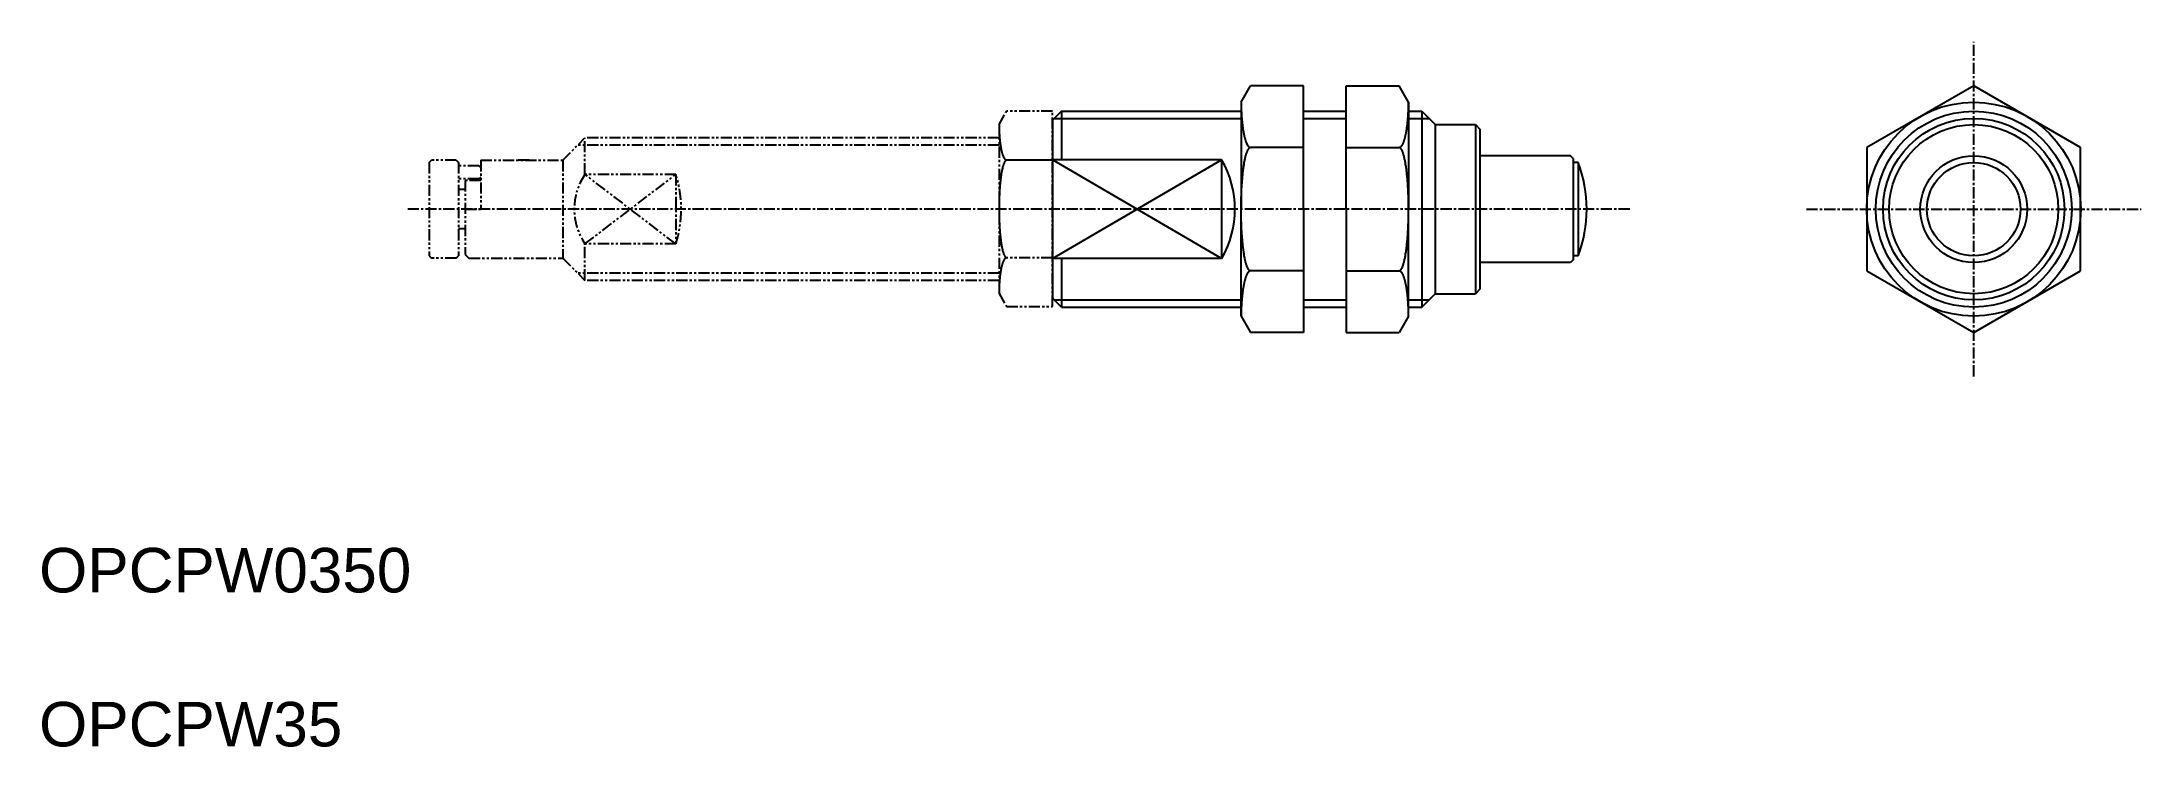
# Model space of a CAD drawing. Extents: x 2 to 238, y 148 to 227.
import ezdxf
from ezdxf.enums import TextEntityAlignment as Align

# ---------------------------------------------------------------- set-up
doc = ezdxf.new("R2010")
doc.units = 0
doc.linetypes.add('CENTER', pattern=[2, 1.25, -0.25, 0.25, -0.25])
doc.linetypes.add('PHANTOM', pattern=[2.5, 1.25, -0.25, 0.25, -0.25, 0.25, -0.25])
doc.layers.get('0').update_dxf_attribs({"linetype": 'CONTINUOUS'})
doc.layers.add('CENTER', color=1, linetype='CENTER')

msp = doc.modelspace()

# ---------------------------------------------------------------- linework, layer by layer
at = {"color": 7, "linetype": 'CONTINUOUS'}
for p, q in [((136.68, 220.37), (137.73, 222.19)), ((143.68, 222.19), (137.73, 222.19)), ((143.68, 208.34), (143.68, 222.19)), ((148.49, 208.34), (148.49, 222.19)), ((148.49, 222.19), (154.44, 222.19)), ((155.49, 220.37), (154.44, 222.19)), ((218.96, 222.19), (206.96, 215.27)), ((230.96, 215.27), (218.96, 222.19)), ((116.49, 219.34), (115.49, 218.34)), ((116.49, 219.34), (136.68, 219.34)), ((116.49, 219.34), (116.49, 213.88)), ((136.68, 220.37), (136.68, 208.34)), ((143.68, 219.34), (148.49, 219.34)), ((155.49, 220.37), (155.49, 208.34)), ((155.49, 219.34), (156.99, 219.34)), ((156.99, 219.34), (156.99, 197.34)), ((156.99, 219.34), (158.49, 217.84)), ((115.49, 218.34), (115.49, 198.34)), ((115.49, 218.15), (115.49, 198.53)), ((158.49, 217.84), (158.49, 198.84)), ((158.49, 217.84), (162.99, 217.84)), ((162.99, 217.84), (162.99, 198.84)), ((162.99, 217.84), (163.49, 217.34)), ((163.49, 217.34), (163.49, 199.34)), ((143.68, 215.27), (137.73, 215.27)), ((148.49, 215.27), (154.44, 215.27)), ((206.96, 215.27), (206.96, 201.41)), ((230.96, 201.41), (230.96, 215.27)), ((115.49, 213.85), (110.34, 213.85)), ((134.49, 202.79), (115.49, 213.88)), ((115.49, 202.79), (134.49, 213.88)), ((134.49, 213.88), (115.49, 213.88)), ((134.49, 213.88), (134.49, 202.79)), ((173.69, 214.34), (163.49, 214.34)), ((173.99, 214.04), (173.69, 214.34)), ((173.99, 214.04), (173.99, 202.64)), ((174.54, 213.59), (173.99, 213.59)), ((174.54, 213.59), (174.54, 203.09)), ((136.68, 196.3), (136.68, 208.34)), ((143.68, 208.34), (143.68, 194.48)), ((148.49, 208.34), (148.49, 194.48)), ((155.49, 196.3), (155.49, 208.34)), ((134.49, 202.79), (115.49, 202.79)), ((116.49, 202.79), (116.49, 197.34)), ((174.54, 203.09), (173.99, 203.09)), ((143.68, 201.41), (137.73, 201.41)), ((148.49, 201.41), (154.44, 201.41)), ((173.69, 202.34), (163.49, 202.34)), ((173.99, 202.64), (173.69, 202.34)), ((206.96, 201.41), (218.96, 194.48)), ((218.96, 194.48), (230.96, 201.41)), ((116.49, 197.34), (115.49, 198.34)), ((156.99, 197.34), (158.49, 198.84)), ((158.49, 198.84), (162.99, 198.84)), ((163.49, 199.34), (162.99, 198.84)), ((116.49, 197.34), (136.68, 197.34)), ((136.68, 196.3), (137.73, 194.48)), ((143.68, 197.34), (148.49, 197.34)), ((155.49, 196.3), (154.44, 194.48)), ((155.49, 197.34), (156.99, 197.34)), ((143.68, 194.48), (137.73, 194.48)), ((148.49, 194.48), (154.44, 194.48))]:
    msp.add_line(p, q, dxfattribs=at)
at = {"color": 3, "linetype": 'PHANTOM'}
for p, q in [((109.49, 217.87), (110.34, 219.34)), ((115.49, 219.34), (110.34, 219.34)), ((115.49, 197.4), (115.49, 219.34)), ((109.49, 217.87), (109.49, 198.86)), ((60.49, 213.84), (62.99, 216.34)), ((109.49, 215.54), (62.19, 215.54)), ((109.49, 216.34), (62.99, 216.34)), ((62.99, 212.24), (62.99, 216.34)), ((45.49, 213.58), (45.75, 213.84)), ((45.49, 213.58), (45.49, 203.09)), ((48.54, 213.84), (45.75, 213.84)), ((48.54, 213.84), (48.79, 213.58)), ((48.79, 213.58), (48.79, 203.09)), ((51.08, 213.21), (48.79, 213.21)), ((51.08, 213.21), (51.28, 213.01)), ((51.28, 213.84), (60.49, 213.84)), ((51.28, 213.84), (51.28, 208.34)), ((56.74, 213.84), (55.35, 213.84)), ((60.49, 213.84), (60.49, 202.84)), ((73.19, 212.24), (62.99, 212.24)), ((62.99, 204.44), (73.19, 212.24)), ((73.19, 204.44), (62.99, 212.24)), ((73.19, 212.24), (73.19, 204.44)), ((51.08, 211.73), (48.79, 211.73)), ((49.55, 210.56), (48.79, 210.56)), ((49.55, 211.57), (49.55, 203.24)), ((51.28, 211.57), (49.55, 211.57)), ((51.28, 211.93), (51.08, 211.73)), ((49.55, 208.34), (51.28, 208.34)), ((49.55, 208.34), (51.28, 208.34)), ((49.55, 206.12), (48.79, 206.12)), ((45.49, 203.09), (45.75, 202.84)), ((48.54, 202.84), (45.75, 202.84)), ((48.54, 202.84), (48.79, 203.09)), ((49.55, 203.24), (49.96, 202.84)), ((49.96, 202.84), (60.49, 202.84)), ((60.49, 202.84), (62.99, 200.34)), ((73.19, 204.44), (62.99, 204.44)), ((62.99, 200.34), (62.99, 204.44)), ((115.49, 202.88), (110.34, 202.88)), ((109.49, 201.14), (62.19, 201.14)), ((109.49, 200.34), (62.99, 200.34)), ((109.49, 198.86), (110.34, 197.4)), ((110.34, 197.4), (115.49, 197.4))]:
    msp.add_line(p, q, dxfattribs=at)
at = {"color": 3, "linetype": 'CONTINUOUS'}
for p, q in [((115.68, 218.53), (136.68, 218.53)), ((143.68, 218.53), (148.49, 218.53)), ((155.49, 218.53), (157.8, 218.53)), ((115.68, 198.15), (136.68, 198.15)), ((143.68, 198.15), (148.49, 198.15)), ((155.49, 198.15), (157.8, 198.15))]:
    msp.add_line(p, q, dxfattribs=at)
at = {"color": 7, "linetype": 'CONTINUOUS'}
for points in [[(136.68, 220.37, 0), (136.68, 220.31, 0), (136.68, 220.25, 0), (136.68, 220.18, 0), (136.68, 220.12, 0), (136.68, 220.06, 0), (136.68, 220, 0), (136.68, 219.93, 0), (136.68, 219.87, 0), (136.69, 219.81, 0), (136.69, 219.75, 0), (136.69, 219.69, 0), (136.69, 219.62, 0), (136.69, 219.56, 0), (136.7, 219.5, 0), (136.7, 219.44, 0), (136.7, 219.38, 0), (136.7, 219.32, 0), (136.71, 219.25, 0), (136.71, 219.19, 0), (136.71, 219.13, 0), (136.71, 219.07, 0), (136.72, 219.01, 0), (136.72, 218.95, 0), (136.72, 218.89, 0), (136.73, 218.83, 0), (136.73, 218.77, 0), (136.74, 218.71, 0), (136.74, 218.65, 0), (136.75, 218.59, 0), (136.75, 218.53, 0), (136.75, 218.48, 0), (136.76, 218.42, 0), (136.76, 218.36, 0), (136.77, 218.3, 0), (136.78, 218.25, 0), (136.78, 218.19, 0), (136.79, 218.13, 0), (136.79, 218.08, 0), (136.8, 218.02, 0), (136.8, 217.97, 0), (136.81, 217.91, 0), (136.82, 217.86, 0), (136.82, 217.8, 0), (136.83, 217.75, 0), (136.84, 217.69, 0), (136.84, 217.64, 0), (136.85, 217.59, 0), (136.86, 217.54, 0), (136.86, 217.48, 0), (136.87, 217.43, 0), (136.88, 217.38, 0), (136.89, 217.33, 0), (136.89, 217.28, 0), (136.9, 217.23, 0), (136.91, 217.18, 0), (136.92, 217.13, 0), (136.93, 217.09, 0), (136.94, 217.04, 0), (136.94, 216.99, 0), (136.95, 216.94, 0), (136.96, 216.9, 0), (136.97, 216.85, 0), (136.98, 216.81, 0), (136.99, 216.76, 0), (137, 216.72, 0), (137.01, 216.67, 0), (137.02, 216.63, 0), (137.03, 216.59, 0), (137.03, 216.55, 0), (137.04, 216.51, 0), (137.05, 216.47, 0), (137.06, 216.43, 0), (137.07, 216.39, 0), (137.08, 216.35, 0), (137.09, 216.31, 0), (137.1, 216.27, 0), (137.12, 216.23, 0), (137.13, 216.2, 0), (137.14, 216.16, 0), (137.15, 216.13, 0), (137.16, 216.09, 0), (137.17, 216.06, 0), (137.18, 216.03, 0), (137.19, 215.99, 0), (137.2, 215.96, 0), (137.21, 215.93, 0), (137.22, 215.9, 0), (137.24, 215.87, 0), (137.25, 215.84, 0), (137.26, 215.81, 0), (137.27, 215.78, 0), (137.28, 215.76, 0), (137.29, 215.73, 0), (137.31, 215.7, 0), (137.32, 215.68, 0), (137.33, 215.66, 0), (137.34, 215.63, 0), (137.35, 215.61, 0), (137.37, 215.59, 0), (137.38, 215.57, 0), (137.39, 215.54, 0), (137.4, 215.52, 0), (137.41, 215.5, 0), (137.43, 215.49, 0), (137.44, 215.47, 0), (137.45, 215.45, 0), (137.46, 215.44, 0), (137.48, 215.42, 0), (137.49, 215.4, 0), (137.5, 215.39, 0), (137.51, 215.38, 0), (137.53, 215.36, 0), (137.54, 215.35, 0), (137.55, 215.34, 0), (137.56, 215.33, 0), (137.58, 215.32, 0), (137.59, 215.31, 0), (137.6, 215.3, 0), (137.62, 215.3, 0), (137.63, 215.29, 0), (137.64, 215.29, 0), (137.65, 215.28, 0), (137.67, 215.28, 0), (137.68, 215.27, 0), (137.69, 215.27, 0), (137.71, 215.27, 0), (137.72, 215.27, 0), (137.73, 215.27, 0)], [(154.44, 215.27, 0), (154.45, 215.27, 0), (154.46, 215.27, 0), (154.48, 215.27, 0), (154.49, 215.27, 0), (154.5, 215.28, 0), (154.52, 215.28, 0), (154.53, 215.29, 0), (154.54, 215.29, 0), (154.55, 215.3, 0), (154.57, 215.3, 0), (154.58, 215.31, 0), (154.59, 215.32, 0), (154.61, 215.33, 0), (154.62, 215.34, 0), (154.63, 215.35, 0), (154.64, 215.36, 0), (154.66, 215.38, 0), (154.67, 215.39, 0), (154.68, 215.4, 0), (154.69, 215.42, 0), (154.71, 215.44, 0), (154.72, 215.45, 0), (154.73, 215.47, 0), (154.74, 215.49, 0), (154.76, 215.5, 0), (154.77, 215.52, 0), (154.78, 215.54, 0), (154.79, 215.57, 0), (154.81, 215.59, 0), (154.82, 215.61, 0), (154.83, 215.63, 0), (154.84, 215.66, 0), (154.85, 215.68, 0), (154.87, 215.7, 0), (154.88, 215.73, 0), (154.89, 215.76, 0), (154.9, 215.78, 0), (154.91, 215.81, 0), (154.92, 215.84, 0), (154.93, 215.87, 0), (154.95, 215.9, 0), (154.96, 215.93, 0), (154.97, 215.96, 0), (154.98, 215.99, 0), (154.99, 216.03, 0), (155, 216.06, 0), (155.01, 216.09, 0), (155.02, 216.13, 0), (155.03, 216.16, 0), (155.04, 216.2, 0), (155.06, 216.23, 0), (155.07, 216.27, 0), (155.08, 216.31, 0), (155.09, 216.35, 0), (155.1, 216.39, 0), (155.11, 216.43, 0), (155.12, 216.47, 0), (155.13, 216.51, 0), (155.14, 216.55, 0), (155.15, 216.59, 0), (155.15, 216.63, 0), (155.16, 216.67, 0), (155.17, 216.72, 0), (155.18, 216.76, 0), (155.19, 216.81, 0), (155.2, 216.85, 0), (155.21, 216.9, 0), (155.22, 216.94, 0), (155.23, 216.99, 0), (155.24, 217.04, 0), (155.24, 217.09, 0), (155.25, 217.13, 0), (155.26, 217.18, 0), (155.27, 217.23, 0), (155.28, 217.28, 0), (155.28, 217.33, 0), (155.29, 217.38, 0), (155.3, 217.43, 0), (155.31, 217.48, 0), (155.31, 217.54, 0), (155.32, 217.59, 0), (155.33, 217.64, 0), (155.33, 217.69, 0), (155.34, 217.75, 0), (155.35, 217.8, 0), (155.35, 217.86, 0), (155.36, 217.91, 0), (155.37, 217.97, 0), (155.37, 218.02, 0), (155.38, 218.08, 0), (155.38, 218.13, 0), (155.39, 218.19, 0), (155.4, 218.25, 0), (155.4, 218.3, 0), (155.41, 218.36, 0), (155.41, 218.42, 0), (155.42, 218.48, 0), (155.42, 218.53, 0), (155.42, 218.59, 0), (155.43, 218.65, 0), (155.43, 218.71, 0), (155.44, 218.77, 0), (155.44, 218.83, 0), (155.45, 218.89, 0), (155.45, 218.95, 0), (155.45, 219.01, 0), (155.46, 219.07, 0), (155.46, 219.13, 0), (155.46, 219.19, 0), (155.47, 219.25, 0), (155.47, 219.32, 0), (155.47, 219.38, 0), (155.47, 219.44, 0), (155.48, 219.5, 0), (155.48, 219.56, 0), (155.48, 219.62, 0), (155.48, 219.69, 0), (155.48, 219.75, 0), (155.48, 219.81, 0), (155.49, 219.87, 0), (155.49, 219.93, 0), (155.49, 220, 0), (155.49, 220.06, 0), (155.49, 220.12, 0), (155.49, 220.18, 0), (155.49, 220.25, 0), (155.49, 220.31, 0), (155.49, 220.37, 0)], [(137.73, 201.41, 0), (137.71, 201.41, 0), (137.68, 201.42, 0), (137.65, 201.43, 0), (137.63, 201.44, 0), (137.6, 201.46, 0), (137.58, 201.49, 0), (137.55, 201.51, 0), (137.53, 201.54, 0), (137.5, 201.58, 0), (137.48, 201.62, 0), (137.45, 201.66, 0), (137.43, 201.71, 0), (137.4, 201.76, 0), (137.38, 201.82, 0), (137.35, 201.87, 0), (137.33, 201.94, 0), (137.31, 202, 0), (137.28, 202.08, 0), (137.26, 202.15, 0), (137.24, 202.23, 0), (137.21, 202.31, 0), (137.19, 202.4, 0), (137.17, 202.49, 0), (137.15, 202.58, 0), (137.13, 202.67, 0), (137.1, 202.77, 0), (137.08, 202.88, 0), (137.06, 202.98, 0), (137.04, 203.09, 0), (137.03, 203.2, 0), (137.01, 203.32, 0), (136.99, 203.44, 0), (136.97, 203.56, 0), (136.95, 203.69, 0), (136.94, 203.81, 0), (136.92, 203.94, 0), (136.9, 204.08, 0), (136.89, 204.21, 0), (136.87, 204.35, 0), (136.86, 204.49, 0), (136.84, 204.63, 0), (136.83, 204.78, 0), (136.82, 204.92, 0), (136.8, 205.07, 0), (136.79, 205.22, 0), (136.78, 205.38, 0), (136.77, 205.53, 0), (136.76, 205.69, 0), (136.75, 205.84, 0), (136.74, 206, 0), (136.73, 206.17, 0), (136.72, 206.33, 0), (136.72, 206.49, 0), (136.71, 206.65, 0), (136.71, 206.82, 0), (136.7, 206.99, 0), (136.7, 207.15, 0), (136.69, 207.32, 0), (136.69, 207.49, 0), (136.68, 207.66, 0), (136.68, 207.83, 0), (136.68, 208, 0), (136.68, 208.17, 0), (136.68, 208.34, 0), (136.68, 208.51, 0), (136.68, 208.68, 0), (136.68, 208.85, 0), (136.68, 209.02, 0), (136.69, 209.19, 0), (136.69, 209.35, 0), (136.7, 209.52, 0), (136.7, 209.69, 0), (136.71, 209.86, 0), (136.71, 210.02, 0), (136.72, 210.19, 0), (136.72, 210.35, 0), (136.73, 210.51, 0), (136.74, 210.67, 0), (136.75, 210.83, 0), (136.76, 210.99, 0), (136.77, 211.15, 0), (136.78, 211.3, 0), (136.79, 211.45, 0), (136.8, 211.6, 0), (136.82, 211.75, 0), (136.83, 211.9, 0), (136.84, 212.04, 0), (136.86, 212.19, 0), (136.87, 212.33, 0), (136.89, 212.47, 0), (136.9, 212.6, 0), (136.92, 212.73, 0), (136.94, 212.86, 0), (136.95, 212.99, 0), (136.97, 213.12, 0), (136.99, 213.24, 0), (137.01, 213.36, 0), (137.03, 213.47, 0), (137.04, 213.58, 0), (137.06, 213.69, 0), (137.08, 213.8, 0), (137.1, 213.9, 0), (137.13, 214, 0), (137.15, 214.1, 0), (137.17, 214.19, 0), (137.19, 214.28, 0), (137.21, 214.37, 0), (137.24, 214.45, 0), (137.26, 214.53, 0), (137.28, 214.6, 0), (137.31, 214.67, 0), (137.33, 214.74, 0), (137.35, 214.8, 0), (137.38, 214.86, 0), (137.4, 214.92, 0), (137.43, 214.97, 0), (137.45, 215.02, 0), (137.48, 215.06, 0), (137.5, 215.1, 0), (137.53, 215.13, 0), (137.55, 215.16, 0), (137.58, 215.19, 0), (137.6, 215.21, 0), (137.63, 215.23, 0), (137.65, 215.25, 0), (137.68, 215.26, 0), (137.71, 215.26, 0), (137.73, 215.27, 0)], [(154.44, 201.41, 0), (154.46, 201.41, 0), (154.49, 201.42, 0), (154.52, 201.43, 0), (154.54, 201.44, 0), (154.57, 201.46, 0), (154.59, 201.49, 0), (154.62, 201.51, 0), (154.64, 201.54, 0), (154.67, 201.58, 0), (154.69, 201.62, 0), (154.72, 201.66, 0), (154.74, 201.71, 0), (154.77, 201.76, 0), (154.79, 201.82, 0), (154.82, 201.87, 0), (154.84, 201.94, 0), (154.87, 202, 0), (154.89, 202.08, 0), (154.91, 202.15, 0), (154.93, 202.23, 0), (154.96, 202.31, 0), (154.98, 202.4, 0), (155, 202.49, 0), (155.02, 202.58, 0), (155.04, 202.67, 0), (155.07, 202.77, 0), (155.09, 202.88, 0), (155.11, 202.98, 0), (155.13, 203.09, 0), (155.15, 203.2, 0), (155.16, 203.32, 0), (155.18, 203.44, 0), (155.2, 203.56, 0), (155.22, 203.69, 0), (155.24, 203.81, 0), (155.25, 203.94, 0), (155.27, 204.08, 0), (155.28, 204.21, 0), (155.3, 204.35, 0), (155.31, 204.49, 0), (155.33, 204.63, 0), (155.34, 204.78, 0), (155.35, 204.92, 0), (155.37, 205.07, 0), (155.38, 205.22, 0), (155.39, 205.38, 0), (155.4, 205.53, 0), (155.41, 205.69, 0), (155.42, 205.84, 0), (155.43, 206, 0), (155.44, 206.17, 0), (155.45, 206.33, 0), (155.45, 206.49, 0), (155.46, 206.65, 0), (155.47, 206.82, 0), (155.47, 206.99, 0), (155.48, 207.15, 0), (155.48, 207.32, 0), (155.48, 207.49, 0), (155.49, 207.66, 0), (155.49, 207.83, 0), (155.49, 208, 0), (155.49, 208.17, 0), (155.49, 208.34, 0), (155.49, 208.51, 0), (155.49, 208.68, 0), (155.49, 208.85, 0), (155.49, 209.02, 0), (155.48, 209.19, 0), (155.48, 209.35, 0), (155.48, 209.52, 0), (155.47, 209.69, 0), (155.47, 209.86, 0), (155.46, 210.02, 0), (155.45, 210.19, 0), (155.45, 210.35, 0), (155.44, 210.51, 0), (155.43, 210.67, 0), (155.42, 210.83, 0), (155.41, 210.99, 0), (155.4, 211.15, 0), (155.39, 211.3, 0), (155.38, 211.45, 0), (155.37, 211.6, 0), (155.35, 211.75, 0), (155.34, 211.9, 0), (155.33, 212.04, 0), (155.31, 212.19, 0), (155.3, 212.33, 0), (155.28, 212.47, 0), (155.27, 212.6, 0), (155.25, 212.73, 0), (155.24, 212.86, 0), (155.22, 212.99, 0), (155.2, 213.12, 0), (155.18, 213.24, 0), (155.16, 213.36, 0), (155.15, 213.47, 0), (155.13, 213.58, 0), (155.11, 213.69, 0), (155.09, 213.8, 0), (155.07, 213.9, 0), (155.04, 214, 0), (155.02, 214.1, 0), (155, 214.19, 0), (154.98, 214.28, 0), (154.96, 214.37, 0), (154.93, 214.45, 0), (154.91, 214.53, 0), (154.89, 214.6, 0), (154.87, 214.67, 0), (154.84, 214.74, 0), (154.82, 214.8, 0), (154.79, 214.86, 0), (154.77, 214.92, 0), (154.74, 214.97, 0), (154.72, 215.02, 0), (154.69, 215.06, 0), (154.67, 215.1, 0), (154.64, 215.13, 0), (154.62, 215.16, 0), (154.59, 215.19, 0), (154.57, 215.21, 0), (154.54, 215.23, 0), (154.52, 215.25, 0), (154.49, 215.26, 0), (154.46, 215.26, 0), (154.44, 215.27, 0)], [(137.73, 201.41, 0), (137.72, 201.41, 0), (137.71, 201.41, 0), (137.69, 201.41, 0), (137.68, 201.4, 0), (137.67, 201.4, 0), (137.65, 201.4, 0), (137.64, 201.39, 0), (137.63, 201.39, 0), (137.62, 201.38, 0), (137.6, 201.37, 0), (137.59, 201.36, 0), (137.58, 201.35, 0), (137.56, 201.35, 0), (137.55, 201.33, 0), (137.54, 201.32, 0), (137.53, 201.31, 0), (137.51, 201.3, 0), (137.5, 201.29, 0), (137.49, 201.27, 0), (137.48, 201.26, 0), (137.46, 201.24, 0), (137.45, 201.23, 0), (137.44, 201.21, 0), (137.43, 201.19, 0), (137.41, 201.17, 0), (137.4, 201.15, 0), (137.39, 201.13, 0), (137.38, 201.11, 0), (137.37, 201.09, 0), (137.35, 201.07, 0), (137.34, 201.05, 0), (137.33, 201.02, 0), (137.32, 201, 0), (137.31, 200.97, 0), (137.29, 200.95, 0), (137.28, 200.92, 0), (137.27, 200.89, 0), (137.26, 200.86, 0), (137.25, 200.84, 0), (137.24, 200.81, 0), (137.22, 200.78, 0), (137.21, 200.75, 0), (137.2, 200.72, 0), (137.19, 200.68, 0), (137.18, 200.65, 0), (137.17, 200.62, 0), (137.16, 200.58, 0), (137.15, 200.55, 0), (137.14, 200.51, 0), (137.13, 200.48, 0), (137.12, 200.44, 0), (137.1, 200.41, 0), (137.09, 200.37, 0), (137.08, 200.33, 0), (137.07, 200.29, 0), (137.06, 200.25, 0), (137.05, 200.21, 0), (137.04, 200.17, 0), (137.03, 200.13, 0), (137.03, 200.09, 0), (137.02, 200.05, 0), (137.01, 200, 0), (137, 199.96, 0), (136.99, 199.91, 0), (136.98, 199.87, 0), (136.97, 199.82, 0), (136.96, 199.78, 0), (136.95, 199.73, 0), (136.94, 199.69, 0), (136.94, 199.64, 0), (136.93, 199.59, 0), (136.92, 199.54, 0), (136.91, 199.49, 0), (136.9, 199.45, 0), (136.89, 199.4, 0), (136.89, 199.35, 0), (136.88, 199.3, 0), (136.87, 199.24, 0), (136.86, 199.19, 0), (136.86, 199.14, 0), (136.85, 199.09, 0), (136.84, 199.04, 0), (136.84, 198.98, 0), (136.83, 198.93, 0), (136.82, 198.88, 0), (136.82, 198.82, 0), (136.81, 198.77, 0), (136.8, 198.71, 0), (136.8, 198.66, 0), (136.79, 198.6, 0), (136.79, 198.54, 0), (136.78, 198.49, 0), (136.78, 198.43, 0), (136.77, 198.37, 0), (136.76, 198.32, 0), (136.76, 198.26, 0), (136.75, 198.2, 0), (136.75, 198.14, 0), (136.75, 198.08, 0), (136.74, 198.02, 0), (136.74, 197.97, 0), (136.73, 197.91, 0), (136.73, 197.85, 0), (136.72, 197.79, 0), (136.72, 197.73, 0), (136.72, 197.67, 0), (136.71, 197.61, 0), (136.71, 197.54, 0), (136.71, 197.48, 0), (136.71, 197.42, 0), (136.7, 197.36, 0), (136.7, 197.3, 0), (136.7, 197.24, 0), (136.7, 197.18, 0), (136.69, 197.12, 0), (136.69, 197.05, 0), (136.69, 196.99, 0), (136.69, 196.93, 0), (136.69, 196.87, 0), (136.68, 196.8, 0), (136.68, 196.74, 0), (136.68, 196.68, 0), (136.68, 196.62, 0), (136.68, 196.55, 0), (136.68, 196.49, 0), (136.68, 196.43, 0), (136.68, 196.37, 0), (136.68, 196.3, 0)], [(155.49, 196.3, 0), (155.49, 196.37, 0), (155.49, 196.43, 0), (155.49, 196.49, 0), (155.49, 196.55, 0), (155.49, 196.62, 0), (155.49, 196.68, 0), (155.49, 196.74, 0), (155.49, 196.8, 0), (155.48, 196.87, 0), (155.48, 196.93, 0), (155.48, 196.99, 0), (155.48, 197.05, 0), (155.48, 197.12, 0), (155.48, 197.18, 0), (155.47, 197.24, 0), (155.47, 197.3, 0), (155.47, 197.36, 0), (155.47, 197.42, 0), (155.46, 197.48, 0), (155.46, 197.54, 0), (155.46, 197.61, 0), (155.45, 197.67, 0), (155.45, 197.73, 0), (155.45, 197.79, 0), (155.44, 197.85, 0), (155.44, 197.91, 0), (155.43, 197.97, 0), (155.43, 198.02, 0), (155.42, 198.08, 0), (155.42, 198.14, 0), (155.42, 198.2, 0), (155.41, 198.26, 0), (155.41, 198.32, 0), (155.4, 198.37, 0), (155.4, 198.43, 0), (155.39, 198.49, 0), (155.38, 198.54, 0), (155.38, 198.6, 0), (155.37, 198.66, 0), (155.37, 198.71, 0), (155.36, 198.77, 0), (155.35, 198.82, 0), (155.35, 198.88, 0), (155.34, 198.93, 0), (155.33, 198.98, 0), (155.33, 199.04, 0), (155.32, 199.09, 0), (155.31, 199.14, 0), (155.31, 199.19, 0), (155.3, 199.24, 0), (155.29, 199.3, 0), (155.28, 199.35, 0), (155.28, 199.4, 0), (155.27, 199.45, 0), (155.26, 199.49, 0), (155.25, 199.54, 0), (155.24, 199.59, 0), (155.24, 199.64, 0), (155.23, 199.69, 0), (155.22, 199.73, 0), (155.21, 199.78, 0), (155.2, 199.82, 0), (155.19, 199.87, 0), (155.18, 199.91, 0), (155.17, 199.96, 0), (155.16, 200, 0), (155.15, 200.05, 0), (155.15, 200.09, 0), (155.14, 200.13, 0), (155.13, 200.17, 0), (155.12, 200.21, 0), (155.11, 200.25, 0), (155.1, 200.29, 0), (155.09, 200.33, 0), (155.08, 200.37, 0), (155.07, 200.41, 0), (155.06, 200.44, 0), (155.04, 200.48, 0), (155.03, 200.51, 0), (155.02, 200.55, 0), (155.01, 200.58, 0), (155, 200.62, 0), (154.99, 200.65, 0), (154.98, 200.68, 0), (154.97, 200.72, 0), (154.96, 200.75, 0), (154.95, 200.78, 0), (154.93, 200.81, 0), (154.92, 200.84, 0), (154.91, 200.86, 0), (154.9, 200.89, 0), (154.89, 200.92, 0), (154.88, 200.95, 0), (154.87, 200.97, 0), (154.85, 201, 0), (154.84, 201.02, 0), (154.83, 201.05, 0), (154.82, 201.07, 0), (154.81, 201.09, 0), (154.79, 201.11, 0), (154.78, 201.13, 0), (154.77, 201.15, 0), (154.76, 201.17, 0), (154.74, 201.19, 0), (154.73, 201.21, 0), (154.72, 201.23, 0), (154.71, 201.24, 0), (154.69, 201.26, 0), (154.68, 201.27, 0), (154.67, 201.29, 0), (154.66, 201.3, 0), (154.64, 201.31, 0), (154.63, 201.32, 0), (154.62, 201.33, 0), (154.61, 201.35, 0), (154.59, 201.35, 0), (154.58, 201.36, 0), (154.57, 201.37, 0), (154.55, 201.38, 0), (154.54, 201.39, 0), (154.53, 201.39, 0), (154.52, 201.4, 0), (154.5, 201.4, 0), (154.49, 201.4, 0), (154.48, 201.41, 0), (154.46, 201.41, 0), (154.45, 201.41, 0), (154.44, 201.41, 0)]]:
    msp.add_polyline3d(points, dxfattribs=at)
at = {"color": 3, "linetype": 'PHANTOM'}
for points in [[(109.49, 217.87, 0), (109.49, 217.82, 0), (109.49, 217.77, 0), (109.49, 217.72, 0), (109.49, 217.67, 0), (109.49, 217.62, 0), (109.49, 217.57, 0), (109.49, 217.53, 0), (109.49, 217.48, 0), (109.5, 217.43, 0), (109.5, 217.38, 0), (109.5, 217.33, 0), (109.5, 217.28, 0), (109.5, 217.23, 0), (109.5, 217.18, 0), (109.51, 217.13, 0), (109.51, 217.09, 0), (109.51, 217.04, 0), (109.51, 216.99, 0), (109.51, 216.94, 0), (109.52, 216.89, 0), (109.52, 216.85, 0), (109.52, 216.8, 0), (109.52, 216.75, 0), (109.53, 216.7, 0), (109.53, 216.66, 0), (109.53, 216.61, 0), (109.54, 216.56, 0), (109.54, 216.52, 0), (109.54, 216.47, 0), (109.55, 216.42, 0), (109.55, 216.38, 0), (109.56, 216.33, 0), (109.56, 216.29, 0), (109.56, 216.24, 0), (109.57, 216.2, 0), (109.57, 216.15, 0), (109.58, 216.11, 0), (109.58, 216.06, 0), (109.59, 216.02, 0), (109.59, 215.98, 0), (109.6, 215.93, 0), (109.6, 215.89, 0), (109.61, 215.85, 0), (109.61, 215.8, 0), (109.62, 215.76, 0), (109.62, 215.72, 0), (109.63, 215.68, 0), (109.63, 215.64, 0), (109.64, 215.6, 0), (109.65, 215.56, 0), (109.65, 215.52, 0), (109.66, 215.48, 0), (109.66, 215.44, 0), (109.67, 215.4, 0), (109.68, 215.36, 0), (109.68, 215.32, 0), (109.69, 215.28, 0), (109.7, 215.25, 0), (109.7, 215.21, 0), (109.71, 215.17, 0), (109.72, 215.14, 0), (109.72, 215.1, 0), (109.73, 215.06, 0), (109.74, 215.03, 0), (109.75, 214.99, 0), (109.75, 214.96, 0), (109.76, 214.93, 0), (109.77, 214.89, 0), (109.78, 214.86, 0), (109.78, 214.83, 0), (109.79, 214.8, 0), (109.8, 214.76, 0), (109.81, 214.73, 0), (109.82, 214.7, 0), (109.82, 214.67, 0), (109.83, 214.64, 0), (109.84, 214.61, 0), (109.85, 214.58, 0), (109.86, 214.56, 0), (109.87, 214.53, 0), (109.88, 214.5, 0), (109.88, 214.48, 0), (109.89, 214.45, 0), (109.9, 214.42, 0), (109.91, 214.4, 0), (109.92, 214.37, 0), (109.93, 214.35, 0), (109.94, 214.33, 0), (109.95, 214.3, 0), (109.96, 214.28, 0), (109.97, 214.26, 0), (109.98, 214.24, 0), (109.98, 214.22, 0), (109.99, 214.2, 0), (110, 214.18, 0), (110.01, 214.16, 0), (110.02, 214.14, 0), (110.03, 214.12, 0), (110.04, 214.1, 0), (110.05, 214.09, 0), (110.06, 214.07, 0), (110.07, 214.05, 0), (110.08, 214.04, 0), (110.09, 214.02, 0), (110.1, 214.01, 0), (110.11, 214, 0), (110.12, 213.98, 0), (110.13, 213.97, 0), (110.14, 213.96, 0), (110.15, 213.95, 0), (110.16, 213.94, 0), (110.17, 213.93, 0), (110.18, 213.92, 0), (110.19, 213.91, 0), (110.2, 213.9, 0), (110.21, 213.9, 0), (110.22, 213.89, 0), (110.23, 213.88, 0), (110.24, 213.88, 0), (110.25, 213.87, 0), (110.26, 213.87, 0), (110.28, 213.86, 0), (110.29, 213.86, 0), (110.3, 213.86, 0), (110.31, 213.85, 0), (110.32, 213.85, 0), (110.33, 213.85, 0), (110.34, 213.85, 0)], [(110.34, 213.85, 0), (110.32, 213.85, 0), (110.3, 213.85, 0), (110.28, 213.84, 0), (110.25, 213.83, 0), (110.23, 213.81, 0), (110.21, 213.79, 0), (110.19, 213.77, 0), (110.17, 213.75, 0), (110.15, 213.72, 0), (110.13, 213.69, 0), (110.11, 213.65, 0), (110.09, 213.62, 0), (110.07, 213.58, 0), (110.05, 213.53, 0), (110.03, 213.48, 0), (110.01, 213.43, 0), (109.99, 213.38, 0), (109.98, 213.33, 0), (109.96, 213.27, 0), (109.94, 213.2, 0), (109.92, 213.14, 0), (109.9, 213.07, 0), (109.88, 213, 0), (109.87, 212.93, 0), (109.85, 212.85, 0), (109.83, 212.77, 0), (109.82, 212.69, 0), (109.8, 212.61, 0), (109.78, 212.52, 0), (109.77, 212.43, 0), (109.75, 212.34, 0), (109.74, 212.25, 0), (109.72, 212.15, 0), (109.71, 212.05, 0), (109.7, 211.95, 0), (109.68, 211.85, 0), (109.67, 211.74, 0), (109.66, 211.63, 0), (109.65, 211.53, 0), (109.63, 211.41, 0), (109.62, 211.3, 0), (109.61, 211.19, 0), (109.6, 211.07, 0), (109.59, 210.95, 0), (109.58, 210.83, 0), (109.57, 210.71, 0), (109.56, 210.59, 0), (109.56, 210.47, 0), (109.55, 210.34, 0), (109.54, 210.21, 0), (109.53, 210.09, 0), (109.53, 209.96, 0), (109.52, 209.83, 0), (109.52, 209.7, 0), (109.51, 209.57, 0), (109.51, 209.44, 0), (109.5, 209.3, 0), (109.5, 209.17, 0), (109.5, 209.04, 0), (109.49, 208.9, 0), (109.49, 208.77, 0), (109.49, 208.64, 0), (109.49, 208.5, 0), (109.49, 208.37, 0), (109.49, 208.23, 0), (109.49, 208.1, 0), (109.49, 207.96, 0), (109.49, 207.83, 0), (109.5, 207.7, 0), (109.5, 207.56, 0), (109.5, 207.43, 0), (109.51, 207.3, 0), (109.51, 207.17, 0), (109.52, 207.03, 0), (109.52, 206.9, 0), (109.53, 206.77, 0), (109.53, 206.65, 0), (109.54, 206.52, 0), (109.55, 206.39, 0), (109.56, 206.27, 0), (109.56, 206.14, 0), (109.57, 206.02, 0), (109.58, 205.9, 0), (109.59, 205.78, 0), (109.6, 205.66, 0), (109.61, 205.55, 0), (109.62, 205.43, 0), (109.63, 205.32, 0), (109.65, 205.21, 0), (109.66, 205.1, 0), (109.67, 204.99, 0), (109.68, 204.89, 0), (109.7, 204.78, 0), (109.71, 204.68, 0), (109.72, 204.59, 0), (109.74, 204.49, 0), (109.75, 204.39, 0), (109.77, 204.3, 0), (109.78, 204.21, 0), (109.8, 204.13, 0), (109.82, 204.04, 0), (109.83, 203.96, 0), (109.85, 203.88, 0), (109.87, 203.81, 0), (109.88, 203.73, 0), (109.9, 203.66, 0), (109.92, 203.59, 0), (109.94, 203.53, 0), (109.96, 203.47, 0), (109.98, 203.41, 0), (109.99, 203.35, 0), (110.01, 203.3, 0), (110.03, 203.25, 0), (110.05, 203.2, 0), (110.07, 203.16, 0), (110.09, 203.12, 0), (110.11, 203.08, 0), (110.13, 203.05, 0), (110.15, 203.02, 0), (110.17, 202.99, 0), (110.19, 202.96, 0), (110.21, 202.94, 0), (110.23, 202.92, 0), (110.25, 202.91, 0), (110.28, 202.9, 0), (110.3, 202.89, 0), (110.32, 202.88, 0), (110.34, 202.88, 0)], [(110.34, 202.88, 0), (110.33, 202.88, 0), (110.32, 202.88, 0), (110.31, 202.88, 0), (110.3, 202.88, 0), (110.29, 202.87, 0), (110.28, 202.87, 0), (110.26, 202.87, 0), (110.25, 202.86, 0), (110.24, 202.86, 0), (110.23, 202.85, 0), (110.22, 202.85, 0), (110.21, 202.84, 0), (110.2, 202.83, 0), (110.19, 202.82, 0), (110.18, 202.81, 0), (110.17, 202.81, 0), (110.16, 202.8, 0), (110.15, 202.78, 0), (110.14, 202.77, 0), (110.13, 202.76, 0), (110.12, 202.75, 0), (110.11, 202.74, 0), (110.1, 202.72, 0), (110.09, 202.71, 0), (110.08, 202.69, 0), (110.07, 202.68, 0), (110.06, 202.66, 0), (110.05, 202.65, 0), (110.04, 202.63, 0), (110.03, 202.61, 0), (110.02, 202.59, 0), (110.01, 202.58, 0), (110, 202.56, 0), (109.99, 202.54, 0), (109.98, 202.52, 0), (109.98, 202.5, 0), (109.97, 202.48, 0), (109.96, 202.45, 0), (109.95, 202.43, 0), (109.94, 202.41, 0), (109.93, 202.38, 0), (109.92, 202.36, 0), (109.91, 202.34, 0), (109.9, 202.31, 0), (109.89, 202.28, 0), (109.88, 202.26, 0), (109.88, 202.23, 0), (109.87, 202.2, 0), (109.86, 202.18, 0), (109.85, 202.15, 0), (109.84, 202.12, 0), (109.83, 202.09, 0), (109.82, 202.06, 0), (109.82, 202.03, 0), (109.81, 202, 0), (109.8, 201.97, 0), (109.79, 201.94, 0), (109.78, 201.91, 0), (109.78, 201.87, 0), (109.77, 201.84, 0), (109.76, 201.81, 0), (109.75, 201.77, 0), (109.75, 201.74, 0), (109.74, 201.71, 0), (109.73, 201.67, 0), (109.72, 201.63, 0), (109.72, 201.6, 0), (109.71, 201.56, 0), (109.7, 201.53, 0), (109.7, 201.49, 0), (109.69, 201.45, 0), (109.68, 201.41, 0), (109.68, 201.37, 0), (109.67, 201.34, 0), (109.66, 201.3, 0), (109.66, 201.26, 0), (109.65, 201.22, 0), (109.65, 201.18, 0), (109.64, 201.14, 0), (109.63, 201.1, 0), (109.63, 201.06, 0), (109.62, 201.01, 0), (109.62, 200.97, 0), (109.61, 200.93, 0), (109.61, 200.89, 0), (109.6, 200.84, 0), (109.6, 200.8, 0), (109.59, 200.76, 0), (109.59, 200.71, 0), (109.58, 200.67, 0), (109.58, 200.63, 0), (109.57, 200.58, 0), (109.57, 200.54, 0), (109.56, 200.49, 0), (109.56, 200.45, 0), (109.56, 200.4, 0), (109.55, 200.36, 0), (109.55, 200.31, 0), (109.54, 200.26, 0), (109.54, 200.22, 0), (109.54, 200.17, 0), (109.53, 200.12, 0), (109.53, 200.08, 0), (109.53, 200.03, 0), (109.52, 199.98, 0), (109.52, 199.94, 0), (109.52, 199.89, 0), (109.52, 199.84, 0), (109.51, 199.79, 0), (109.51, 199.74, 0), (109.51, 199.7, 0), (109.51, 199.65, 0), (109.51, 199.6, 0), (109.5, 199.55, 0), (109.5, 199.5, 0), (109.5, 199.45, 0), (109.5, 199.4, 0), (109.5, 199.36, 0), (109.5, 199.31, 0), (109.49, 199.26, 0), (109.49, 199.21, 0), (109.49, 199.16, 0), (109.49, 199.11, 0), (109.49, 199.06, 0), (109.49, 199.01, 0), (109.49, 198.96, 0), (109.49, 198.91, 0), (109.49, 198.86, 0)]]:
    msp.add_polyline3d(points, dxfattribs=at)
at = {"color": 7, "linetype": 'CONTINUOUS'}
for radius in [12.02, 11, 9.5, 6, 5.25]:
    msp.add_circle((218.96, 208.34), radius, dxfattribs=at)
at = {"color": 3, "linetype": 'CONTINUOUS'}
msp.add_circle((218.96, 208.34), 10.19, dxfattribs=at)
at = {"color": 3, "linetype": 'PHANTOM'}
for centre, radius, start, end in [((68.7, 208.34), 6.92, 145.6556, 214.3444), ((61.07, 208.34), 12.74, 342.1595, 17.8405)]:
    msp.add_arc(centre, radius, start, end, dxfattribs=at)
at = {"color": 7, "linetype": 'CONTINUOUS'}
for centre, radius, start, end in [((124.99, 208.34), 11, 329.7274, 30.2726), ((160.49, 208.34), 15, 339.5117, 20.4883)]:
    msp.add_arc(centre, radius, start, end, dxfattribs=at)
at = {"layer": 'CENTER', "color": 1, "linetype": 'CENTER'}
for p, q in [((218.96, 189.55), (218.96, 227.13)), ((180.33, 208.34), (42.87, 208.34)), ((200.17, 208.34), (237.75, 208.34))]:
    msp.add_line(p, q, dxfattribs=at)

# ---------------------------------------------------------------- texts
at = {"color": 7, "linetype": 'CONTINUOUS', "width": 1.041667}
for s, p in [('OPCPW0350', (1.68, 163.78)), ('OPCPW35', (1.68, 146.48))]:
    msp.add_text(s, height=5, dxfattribs=at).set_placement(p, align=Align.BOTTOM_LEFT)

doc.saveas('drawing.dxf')
